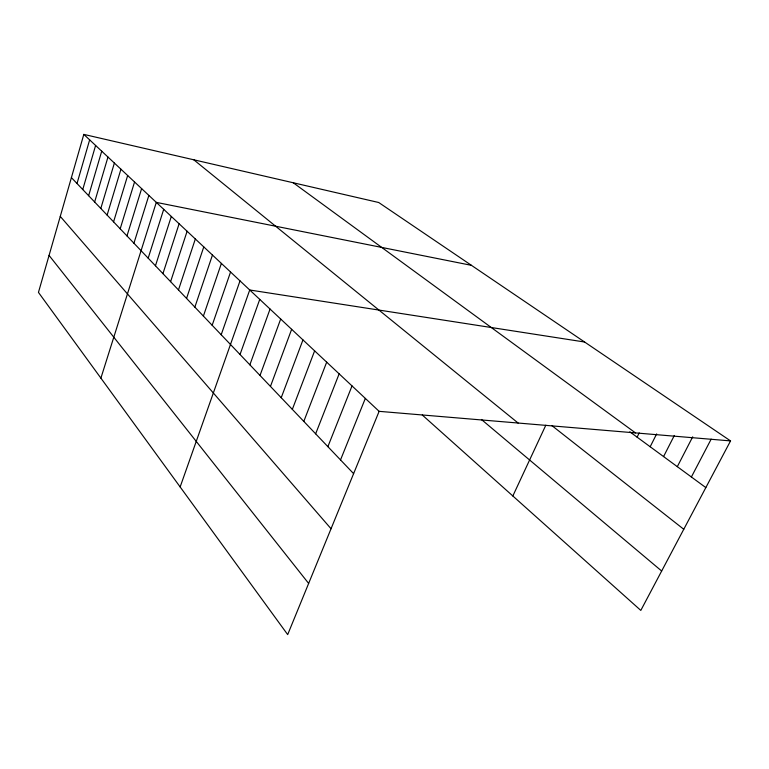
<?xml version="1.0" encoding="UTF-8"?>
<svg xmlns="http://www.w3.org/2000/svg" width="769" height="769" viewBox="0 0 769 769"><rect width="100%" height="100%" fill="white"/><g stroke="black" fill="none" stroke-linecap="round" stroke-linejoin="round"><path stroke-width="1.15" d="M83.811 134.392L38.45 292.393L287.683 634.608L379.127 411.338L83.811 134.392L378.713 202.507L730.55 440.906L640.808 610.413L422.277 415M77.015 183.512L89.646 139.862M82.754 189.539L95.606 145.456M88.637 195.701L101.719 151.185M94.645 202.007L107.968 157.049M100.806 208.466L114.379 163.057M107.112 215.08L120.935 169.209M113.572 221.857L127.664 175.515M120.195 228.797L134.556 181.974M126.981 235.92L141.621 188.607M133.931 243.215L148.869 195.403M100.893 378.137L156.299 202.382L471.455 265.343M148.177 258.153L163.71 209.322M155.453 265.795L171.304 216.445M162.932 273.629L179.11 223.76M170.603 281.675L187.107 231.267M178.475 289.932L195.336 238.976M186.559 298.41L203.775 246.897M194.865 307.129L212.455 255.039M203.391 316.078L221.385 263.411M212.167 325.277L230.556 272.015M221.193 334.746L240.005 280.877M180.148 486.95L249.723 289.99L584.603 342.013M240.034 354.509L259.739 299.381M249.867 364.823L270.054 309.051M260.009 375.455L280.685 319.02M270.457 386.413L291.643 329.305M281.223 397.717L302.957 339.908M292.335 409.368L314.627 350.856M303.803 421.402L326.681 362.161M315.646 433.822L339.139 373.84M327.882 446.654L352.019 385.923M340.523 459.92L365.333 398.409M512.836 495.986L545.827 425.199M637.107 437.157L639.222 432.918M650.18 446.751L656.649 433.908M663.57 456.575L674.336 435.475M677.306 466.658L692.696 436.83M691.389 476.991L711.162 439.157M379.127 411.338L730.55 440.906M293.268 182.772L635.492 432.909M629.821 431.813L705.836 487.594M551.902 425.603L683.766 529.274M193.788 159.798L518.114 423.037M481.404 419.47L661.667 571.021M71.402 177.62L353.605 473.637M60.27 216.406L331.045 528.745M49.072 255.414L308.648 583.431"/></g></svg>
